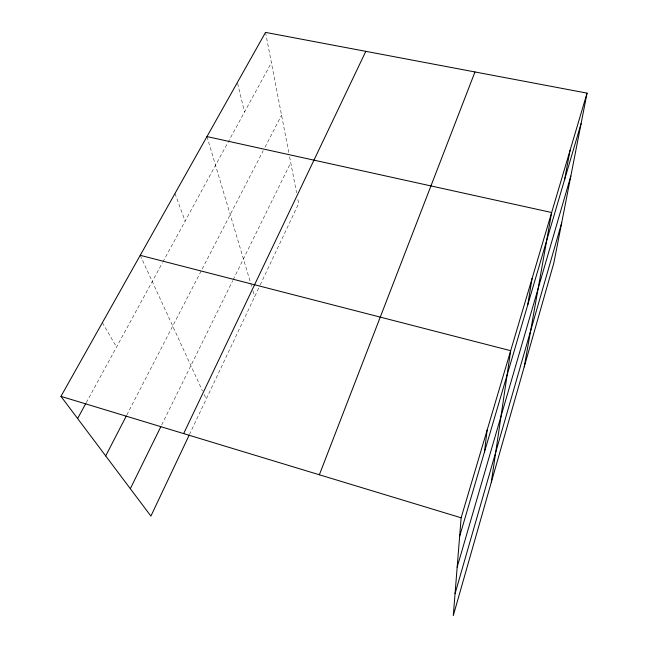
<?xml version="1.0" encoding="UTF-8"?>
<svg xmlns="http://www.w3.org/2000/svg" width="648" height="648" viewBox="0 0 648 648"><rect width="100%" height="100%" fill="white"/><g stroke="black" fill="none" stroke-linecap="round" stroke-linejoin="round"><path stroke-width="0.49" stroke-dasharray="3.24 2.43" d="M189.427 434.606L259.808 285.76M260.237 284.853L298.655 203.602L297.521 197.762M161.717 424.902L232.745 280.584M233.191 279.677L290.741 162.729M126.781 415.06L263.209 150.725M265.04 147.169L281.548 115.198M86.265 402.659L162.405 262.837M162.891 261.946L271.391 62.71M102.376 322.68L116.535 347.077M140.235 255.32L202.5 390.93M204.161 394.551L206.234 399.063M174.976 193.501L185.142 221.09M206.971 136.574L251.789 286.942M252.939 290.806L254.672 296.614M237.622 83.406L244.515 112.064M265.526 32.4L288.83 152.831M289.591 156.792L296.582 192.902"/><path stroke-width="0.97" d="M587.048 93.126L461.133 517.793L453.292 615.6L553.829 263.015L587.048 93.126L265.526 32.4L60.953 396.365L150.903 516.091L188.997 435.521M484.485 451.899L487.134 430.094M491.289 482.339L510.673 350.698L140.235 255.32M527.715 304.989L532.081 278.486M524.216 366.881L551.642 212.52L206.971 136.574M564.562 179.747L570.094 150.271M455.05 593.69L561.654 222.985M457.18 567.113L570.839 176.013M459.651 536.317L581.078 123.622M319.359 474.773L474.968 71.952M183.651 433.593L365.812 51.338M130.321 488.697L160.834 426.7M105.697 455.917L126.328 415.951M77.614 418.543L85.787 403.542M60.953 396.365L461.133 517.793"/></g></svg>
